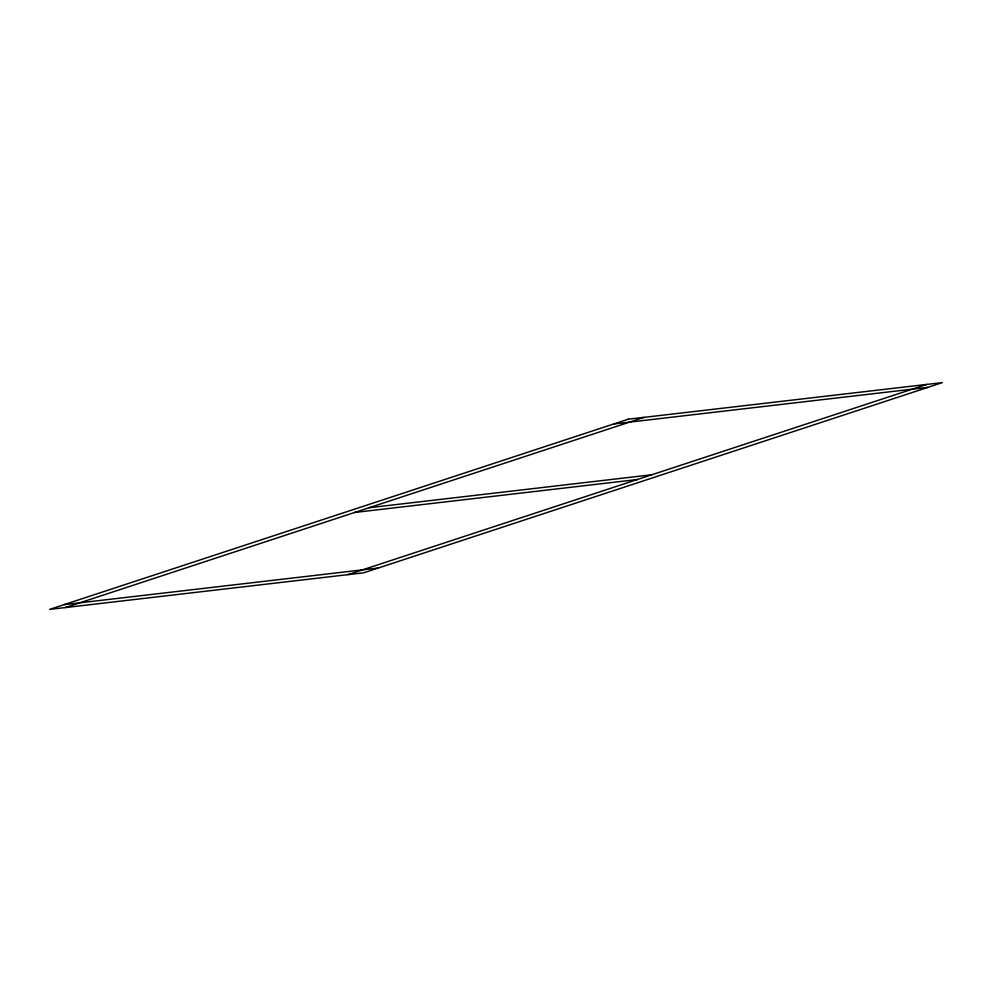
<?xml version="1.0" encoding="UTF-8"?>
<svg xmlns="http://www.w3.org/2000/svg" width="992" height="992" viewBox="0 0 992 992"><rect width="100%" height="100%" fill="white"/><g stroke="black" fill="none" stroke-linecap="round" stroke-linejoin="round"><path stroke-width="1.49" d="M65.311 607.575L643.982 417.372M348.018 574.628L926.689 384.425M613.812 423.956L927.929 387.351M369.111 507.718L651.818 474.771M354.64 512.467L637.36 479.533M64.071 604.649L378.188 568.044M628.283 419.194L49.6 609.398L363.717 572.806L942.4 382.602L628.283 419.194"/></g></svg>
